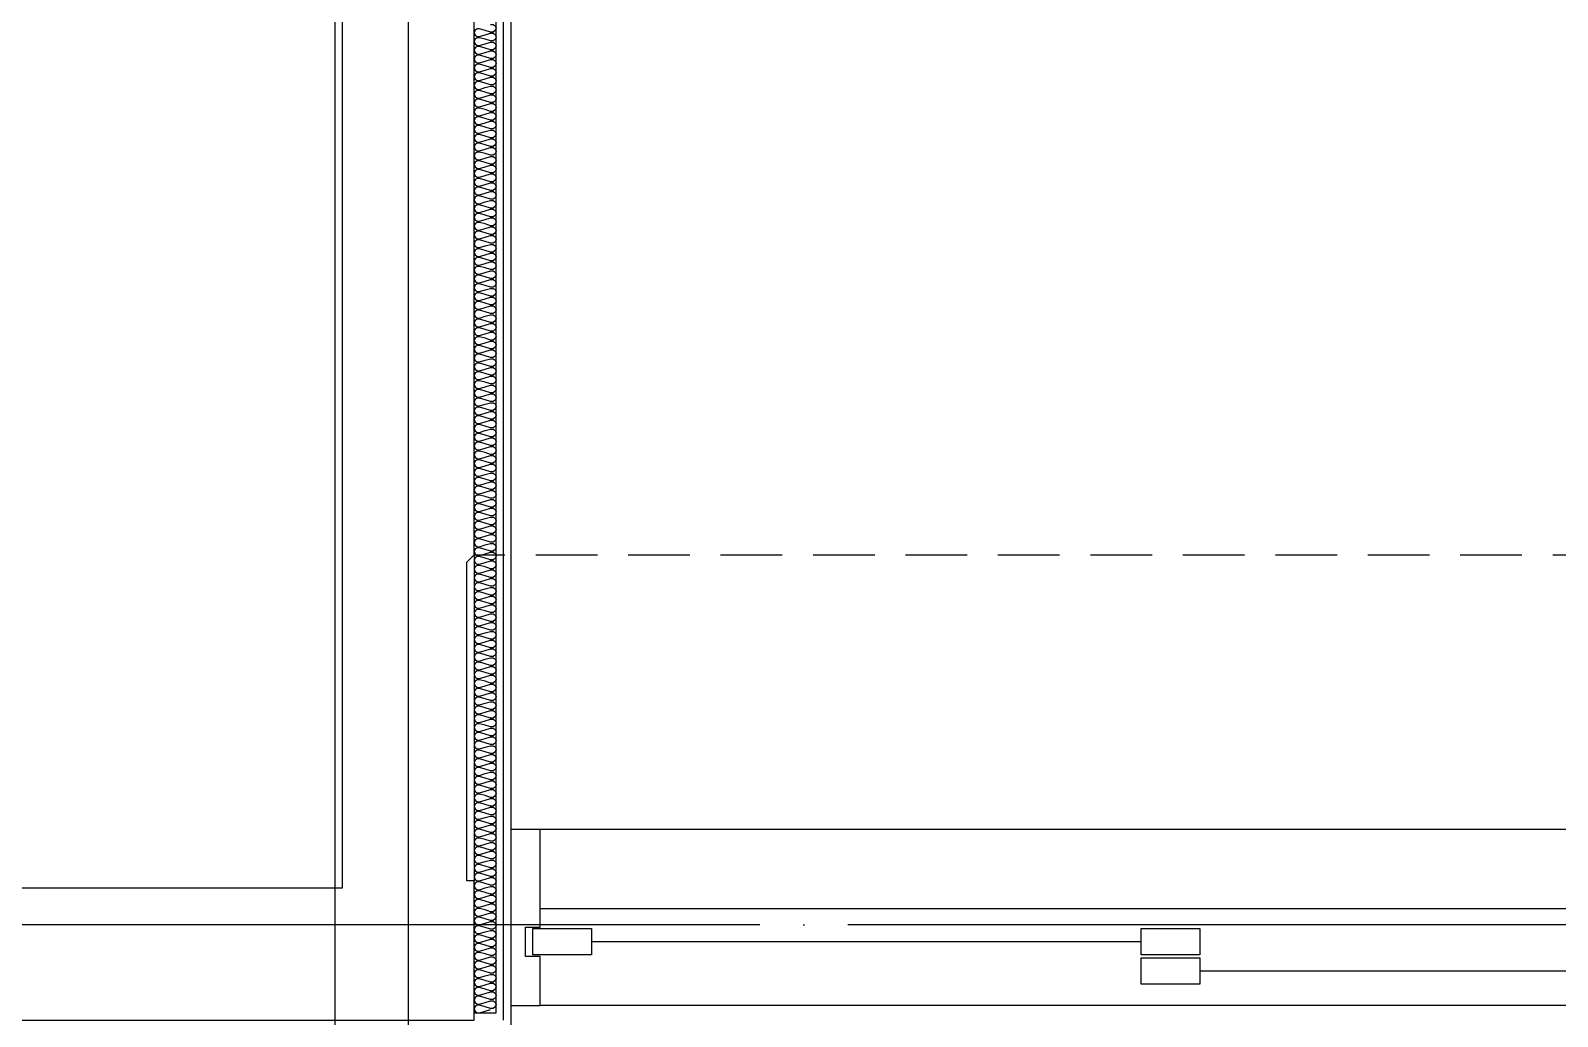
# Model space of a CAD drawing. Extents: x 0 to 40850, y 0 to 28500.
# Drawn here: x 12353 to 14436, y 9772 to 11117 of the extents above; entities that cross this region are included whole.
import ezdxf

# ---------------------------------------------------------------- set-up
doc = ezdxf.new("R2010")
doc.units = 0
doc.header["$LTSCALE"] = 60
doc.header["$MEASUREMENT"] = 0
doc.linetypes.add('CEN', pattern=[62, 60, -1, 0, -1])
doc.linetypes.add('HIDDEN', pattern=[2.1, 0.7, -0.7, 0.7])
for name, color, linetype in [('2', 2, 'CONTINUOUS'), ('4', 4, 'CONTINUOUS'), ('7', 7, 'CONTINUOUS'), ('8', 8, 'CONTINUOUS'), ('9', 9, 'CONTINUOUS'), ('CEN', 1, 'CEN'), ('INSUL', 9, 'CONTINUOUS'), ('WINDOW', 4, 'CONTINUOUS')]:
    doc.layers.add(name, color=color, linetype=linetype)

msp = doc.modelspace()

# ---------------------------------------------------------------- linework, layer by layer
at = {"layer": '2'}
for p, q in [((12988.3, 9777), (12988.3, 13547)), ((12998.3, 9767), (12998.3, 13547)), ((12958.3, 10402), (12958.3, 9957)), ((12958.3, 9777), (12988.3, 9777))]:
    msp.add_line(p, q, dxfattribs=at)
at = {"layer": '4', "color": 4, "linetype": 'CONTINUOUS'}
for points in [[(13048.3, 10027), (13008.3, 10027), (13008.3, 9787), (13048.3, 9787), (13048.3, 9854), (13028.3, 9854), (13028.3, 9894), (13048.3, 9894)], [(13118.3, 9892), (13118.3, 9856), (13038.3, 9856), (13038.3, 9892)], [(13948.3, 9892), (13948.3, 9856), (13868.3, 9856), (13868.3, 9892)], [(13948.3, 9852), (13948.3, 9816), (13868.3, 9816), (13868.3, 9852)]]:
    msp.add_lwpolyline(points, close=True, dxfattribs=at)
at = {"layer": '7'}
msp.add_lwpolyline([(12018.3, 12687), (12018.3, 12507), (12778.3, 12507), (12778.3, 9947), (10158.3, 9947), (10158.3, 12507), (10918.3, 12507), (10918.3, 12687), (10158.3, 12687), (10158.3, 13587), (9978.3, 13587), (9978.3, 10402), (9988.3, 10392), (9988.3, 9957), (9978.3, 9957), (9978.3, 9767), (12958.3, 9767), (12958.3, 9957), (12948.3, 9957), (12948.3, 10392), (12958.3, 10402), (12958.3, 13587), (12778.3, 13587), (12778.3, 12687)], close=True, dxfattribs=at)
at = {"layer": '8'}
for p, q in [((12768.3, 22332), (12768.3, 6042)), ((13008.3, 22332), (13008.3, 6042))]:
    msp.add_line(p, q, dxfattribs=at)
at = {"layer": '9', "linetype": 'HIDDEN'}
msp.add_line((12958.3, 10402), (16618.3, 10402), dxfattribs=at)
at = {"layer": '9', "color": 9, "linetype": 'CONTINUOUS'}
for p, q in [((16568.3, 10027), (13048.3, 10027)), ((16568.3, 9919), (13048.3, 9919)), ((16568.3, 9787), (13048.3, 9787))]:
    msp.add_line(p, q, dxfattribs=at)
at = {"layer": 'CEN'}
for p, q in [((12868.3, 22332), (12868.3, 6042)), ((24508.3, 9897), (8868.3, 9897))]:
    msp.add_line(p, q, dxfattribs=at)
at = {"layer": 'INSUL'}
for points in [[(12980.8, 11125.5), (12984.1, 11125.5), (12987.1, 11123.7), (12988.3, 11120.4), (12987.1, 11117.1), (12984.1, 11115), (12980.8, 11115), (12973.3, 11117.3), (12965.8, 11119.5), (12962.5, 11119.5), (12959.5, 11117.7), (12958.3, 11114.4), (12959.5, 11111.1), (12962.5, 11109), (12965.8, 11109), (12973.3, 11111.3), (12980.8, 11113.5)], [(12980.8, 11113.5), (12984.1, 11113.5), (12987.1, 11111.7), (12988.3, 11108.4), (12987.1, 11105.1), (12984.1, 11103), (12980.8, 11103), (12973.3, 11105.3), (12965.8, 11107.5), (12962.5, 11107.5), (12959.5, 11105.7), (12958.3, 11102.4), (12959.5, 11099.1), (12962.5, 11097), (12965.8, 11097), (12973.3, 11099.3), (12980.8, 11101.5)], [(12980.8, 11101.5), (12984.1, 11101.5), (12987.1, 11099.7), (12988.3, 11096.4), (12987.1, 11093.1), (12984.1, 11091), (12980.8, 11091), (12973.3, 11093.3), (12965.8, 11095.5), (12962.5, 11095.5), (12959.5, 11093.7), (12958.3, 11090.4), (12959.5, 11087.1), (12962.5, 11085), (12965.8, 11085), (12973.3, 11087.3), (12980.8, 11089.5)], [(12980.8, 11089.5), (12984.1, 11089.5), (12987.1, 11087.7), (12988.3, 11084.4), (12987.1, 11081.1), (12984.1, 11079), (12980.8, 11079), (12973.3, 11081.3), (12965.8, 11083.5), (12962.5, 11083.5), (12959.5, 11081.7), (12958.3, 11078.4), (12959.5, 11075.1), (12962.5, 11073), (12965.8, 11073), (12973.3, 11075.3), (12980.8, 11077.5)], [(12980.8, 11077.5), (12984.1, 11077.5), (12987.1, 11075.7), (12988.3, 11072.4), (12987.1, 11069.1), (12984.1, 11067), (12980.8, 11067), (12973.3, 11069.3), (12965.8, 11071.5), (12962.5, 11071.5), (12959.5, 11069.7), (12958.3, 11066.4), (12959.5, 11063.1), (12962.5, 11061), (12965.8, 11061), (12973.3, 11063.3), (12980.8, 11065.5)], [(12980.8, 11065.5), (12984.1, 11065.5), (12987.1, 11063.7), (12988.3, 11060.4), (12987.1, 11057.1), (12984.1, 11055), (12980.8, 11055), (12973.3, 11057.3), (12965.8, 11059.5), (12962.5, 11059.5), (12959.5, 11057.7), (12958.3, 11054.4), (12959.5, 11051.1), (12962.5, 11049), (12965.8, 11049), (12973.3, 11051.3), (12980.8, 11053.5)], [(12980.8, 11053.5), (12984.1, 11053.5), (12987.1, 11051.7), (12988.3, 11048.4), (12987.1, 11045.1), (12984.1, 11043), (12980.8, 11043), (12973.3, 11045.3), (12965.8, 11047.5), (12962.5, 11047.5), (12959.5, 11045.7), (12958.3, 11042.4), (12959.5, 11039.1), (12962.5, 11037), (12965.8, 11037), (12973.3, 11039.3), (12980.8, 11041.5)], [(12980.8, 11041.5), (12984.1, 11041.5), (12987.1, 11039.7), (12988.3, 11036.4), (12987.1, 11033.1), (12984.1, 11031), (12980.8, 11031), (12973.3, 11033.3), (12965.8, 11035.5), (12962.5, 11035.5), (12959.5, 11033.7), (12958.3, 11030.4), (12959.5, 11027.1), (12962.5, 11025), (12965.8, 11025), (12973.3, 11027.3), (12980.8, 11029.5)], [(12980.8, 11029.5), (12984.1, 11029.5), (12987.1, 11027.7), (12988.3, 11024.4), (12987.1, 11021.1), (12984.1, 11019), (12980.8, 11019), (12973.3, 11021.3), (12965.8, 11023.5), (12962.5, 11023.5), (12959.5, 11021.7), (12958.3, 11018.4), (12959.5, 11015.1), (12962.5, 11013), (12965.8, 11013), (12973.3, 11015.3), (12980.8, 11017.5)], [(12980.8, 11017.5), (12984.1, 11017.5), (12987.1, 11015.7), (12988.3, 11012.4), (12987.1, 11009.1), (12984.1, 11007), (12980.8, 11007), (12973.3, 11009.3), (12965.8, 11011.5), (12962.5, 11011.5), (12959.5, 11009.7), (12958.3, 11006.4), (12959.5, 11003.1), (12962.5, 11001), (12965.8, 11001), (12973.3, 11003.3), (12980.8, 11005.5)], [(12980.8, 11005.5), (12984.1, 11005.5), (12987.1, 11003.7), (12988.3, 11000.4), (12987.1, 10997.1), (12984.1, 10995), (12980.8, 10995), (12973.3, 10997.3), (12965.8, 10999.5), (12962.5, 10999.5), (12959.5, 10997.7), (12958.3, 10994.4), (12959.5, 10991.1), (12962.5, 10989), (12965.8, 10989), (12973.3, 10991.3), (12980.8, 10993.5)], [(12980.8, 10993.5), (12984.1, 10993.5), (12987.1, 10991.7), (12988.3, 10988.4), (12987.1, 10985.1), (12984.1, 10983), (12980.8, 10983), (12973.3, 10985.3), (12965.8, 10987.5), (12962.5, 10987.5), (12959.5, 10985.7), (12958.3, 10982.4), (12959.5, 10979.1), (12962.5, 10977), (12965.8, 10977), (12973.3, 10979.3), (12980.8, 10981.5)], [(12980.8, 10981.5), (12984.1, 10981.5), (12987.1, 10979.7), (12988.3, 10976.4), (12987.1, 10973.1), (12984.1, 10971), (12980.8, 10971), (12973.3, 10973.3), (12965.8, 10975.5), (12962.5, 10975.5), (12959.5, 10973.7), (12958.3, 10970.4), (12959.5, 10967.1), (12962.5, 10965), (12965.8, 10965), (12973.3, 10967.3), (12980.8, 10969.5)], [(12980.8, 10969.5), (12984.1, 10969.5), (12987.1, 10967.7), (12988.3, 10964.4), (12987.1, 10961.1), (12984.1, 10959), (12980.8, 10959), (12973.3, 10961.3), (12965.8, 10963.5), (12962.5, 10963.5), (12959.5, 10961.7), (12958.3, 10958.4), (12959.5, 10955.1), (12962.5, 10953), (12965.8, 10953), (12973.3, 10955.3), (12980.8, 10957.5)], [(12980.8, 10957.5), (12984.1, 10957.5), (12987.1, 10955.7), (12988.3, 10952.4), (12987.1, 10949.1), (12984.1, 10947), (12980.8, 10947), (12973.3, 10949.3), (12965.8, 10951.5), (12962.5, 10951.5), (12959.5, 10949.7), (12958.3, 10946.4), (12959.5, 10943.1), (12962.5, 10941), (12965.8, 10941), (12973.3, 10943.3), (12980.8, 10945.5)], [(12980.8, 10945.5), (12984.1, 10945.5), (12987.1, 10943.7), (12988.3, 10940.4), (12987.1, 10937.1), (12984.1, 10935), (12980.8, 10935), (12973.3, 10937.3), (12965.8, 10939.5), (12962.5, 10939.5), (12959.5, 10937.7), (12958.3, 10934.4), (12959.5, 10931.1), (12962.5, 10929), (12965.8, 10929), (12973.3, 10931.3), (12980.8, 10933.5)], [(12980.8, 10933.5), (12984.1, 10933.5), (12987.1, 10931.7), (12988.3, 10928.4), (12987.1, 10925.1), (12984.1, 10923), (12980.8, 10923), (12973.3, 10925.3), (12965.8, 10927.5), (12962.5, 10927.5), (12959.5, 10925.7), (12958.3, 10922.4), (12959.5, 10919.1), (12962.5, 10917), (12965.8, 10917), (12973.3, 10919.3), (12980.8, 10921.5)], [(12980.8, 10921.5), (12984.1, 10921.5), (12987.1, 10919.7), (12988.3, 10916.4), (12987.1, 10913.1), (12984.1, 10911), (12980.8, 10911), (12973.3, 10913.3), (12965.8, 10915.5), (12962.5, 10915.5), (12959.5, 10913.7), (12958.3, 10910.4), (12959.5, 10907.1), (12962.5, 10905), (12965.8, 10905), (12973.3, 10907.3), (12980.8, 10909.5)], [(12980.8, 10909.5), (12984.1, 10909.5), (12987.1, 10907.7), (12988.3, 10904.4), (12987.1, 10901.1), (12984.1, 10899), (12980.8, 10899), (12973.3, 10901.3), (12965.8, 10903.5), (12962.5, 10903.5), (12959.5, 10901.7), (12958.3, 10898.4), (12959.5, 10895.1), (12962.5, 10893), (12965.8, 10893), (12973.3, 10895.3), (12980.8, 10897.5)], [(12980.8, 10897.5), (12984.1, 10897.5), (12987.1, 10895.7), (12988.3, 10892.4), (12987.1, 10889.1), (12984.1, 10887), (12980.8, 10887), (12973.3, 10889.3), (12965.8, 10891.5), (12962.5, 10891.5), (12959.5, 10889.7), (12958.3, 10886.4), (12959.5, 10883.1), (12962.5, 10881), (12965.8, 10881), (12973.3, 10883.3), (12980.8, 10885.5)], [(12980.8, 10885.5), (12984.1, 10885.5), (12987.1, 10883.7), (12988.3, 10880.4), (12987.1, 10877.1), (12984.1, 10875), (12980.8, 10875), (12973.3, 10877.3), (12965.8, 10879.5), (12962.5, 10879.5), (12959.5, 10877.7), (12958.3, 10874.4), (12959.5, 10871.1), (12962.5, 10869), (12965.8, 10869), (12973.3, 10871.3), (12980.8, 10873.5)], [(12980.8, 10873.5), (12984.1, 10873.5), (12987.1, 10871.7), (12988.3, 10868.4), (12987.1, 10865.1), (12984.1, 10863), (12980.8, 10863), (12973.3, 10865.3), (12965.8, 10867.5), (12962.5, 10867.5), (12959.5, 10865.7), (12958.3, 10862.4), (12959.5, 10859.1), (12962.5, 10857), (12965.8, 10857), (12973.3, 10859.3), (12980.8, 10861.5)], [(12980.8, 10861.5), (12984.1, 10861.5), (12987.1, 10859.7), (12988.3, 10856.4), (12987.1, 10853.1), (12984.1, 10851), (12980.8, 10851), (12973.3, 10853.3), (12965.8, 10855.5), (12962.5, 10855.5), (12959.5, 10853.7), (12958.3, 10850.4), (12959.5, 10847.1), (12962.5, 10845), (12965.8, 10845), (12973.3, 10847.3), (12980.8, 10849.5)], [(12980.8, 10849.5), (12984.1, 10849.5), (12987.1, 10847.7), (12988.3, 10844.4), (12987.1, 10841.1), (12984.1, 10839), (12980.8, 10839), (12973.3, 10841.3), (12965.8, 10843.5), (12962.5, 10843.5), (12959.5, 10841.7), (12958.3, 10838.4), (12959.5, 10835.1), (12962.5, 10833), (12965.8, 10833), (12973.3, 10835.3), (12980.8, 10837.5)], [(12980.8, 10837.5), (12984.1, 10837.5), (12987.1, 10835.7), (12988.3, 10832.4), (12987.1, 10829.1), (12984.1, 10827), (12980.8, 10827), (12973.3, 10829.3), (12965.8, 10831.5), (12962.5, 10831.5), (12959.5, 10829.7), (12958.3, 10826.4), (12959.5, 10823.1), (12962.5, 10821), (12965.8, 10821), (12973.3, 10823.3), (12980.8, 10825.5)], [(12980.8, 10825.5), (12984.1, 10825.5), (12987.1, 10823.7), (12988.3, 10820.4), (12987.1, 10817.1), (12984.1, 10815), (12980.8, 10815), (12973.3, 10817.3), (12965.8, 10819.5), (12962.5, 10819.5), (12959.5, 10817.7), (12958.3, 10814.4), (12959.5, 10811.1), (12962.5, 10809), (12965.8, 10809), (12973.3, 10811.3), (12980.8, 10813.5)], [(12980.8, 10813.5), (12984.1, 10813.5), (12987.1, 10811.7), (12988.3, 10808.4), (12987.1, 10805.1), (12984.1, 10803), (12980.8, 10803), (12973.3, 10805.3), (12965.8, 10807.5), (12962.5, 10807.5), (12959.5, 10805.7), (12958.3, 10802.4), (12959.5, 10799.1), (12962.5, 10797), (12965.8, 10797), (12973.3, 10799.3), (12980.8, 10801.5)], [(12980.8, 10801.5), (12984.1, 10801.5), (12987.1, 10799.7), (12988.3, 10796.4), (12987.1, 10793.1), (12984.1, 10791), (12980.8, 10791), (12973.3, 10793.3), (12965.8, 10795.5), (12962.5, 10795.5), (12959.5, 10793.7), (12958.3, 10790.4), (12959.5, 10787.1), (12962.5, 10785), (12965.8, 10785), (12973.3, 10787.3), (12980.8, 10789.5)], [(12980.8, 10789.5), (12984.1, 10789.5), (12987.1, 10787.7), (12988.3, 10784.4), (12987.1, 10781.1), (12984.1, 10779), (12980.8, 10779), (12973.3, 10781.3), (12965.8, 10783.5), (12962.5, 10783.5), (12959.5, 10781.7), (12958.3, 10778.4), (12959.5, 10775.1), (12962.5, 10773), (12965.8, 10773), (12973.3, 10775.3), (12980.8, 10777.5)], [(12980.8, 10777.5), (12984.1, 10777.5), (12987.1, 10775.7), (12988.3, 10772.4), (12987.1, 10769.1), (12984.1, 10767), (12980.8, 10767), (12973.3, 10769.3), (12965.8, 10771.5), (12962.5, 10771.5), (12959.5, 10769.7), (12958.3, 10766.4), (12959.5, 10763.1), (12962.5, 10761), (12965.8, 10761), (12973.3, 10763.3), (12980.8, 10765.5)], [(12980.8, 10765.5), (12984.1, 10765.5), (12987.1, 10763.7), (12988.3, 10760.4), (12987.1, 10757.1), (12984.1, 10755), (12980.8, 10755), (12973.3, 10757.3), (12965.8, 10759.5), (12962.5, 10759.5), (12959.5, 10757.7), (12958.3, 10754.4), (12959.5, 10751.1), (12962.5, 10749), (12965.8, 10749), (12973.3, 10751.3), (12980.8, 10753.5)], [(12980.8, 10753.5), (12984.1, 10753.5), (12987.1, 10751.7), (12988.3, 10748.4), (12987.1, 10745.1), (12984.1, 10743), (12980.8, 10743), (12973.3, 10745.3), (12965.8, 10747.5), (12962.5, 10747.5), (12959.5, 10745.7), (12958.3, 10742.4), (12959.5, 10739.1), (12962.5, 10737), (12965.8, 10737), (12973.3, 10739.3), (12980.8, 10741.5)], [(12980.8, 10741.5), (12984.1, 10741.5), (12987.1, 10739.7), (12988.3, 10736.4), (12987.1, 10733.1), (12984.1, 10731), (12980.8, 10731), (12973.3, 10733.3), (12965.8, 10735.5), (12962.5, 10735.5), (12959.5, 10733.7), (12958.3, 10730.4), (12959.5, 10727.1), (12962.5, 10725), (12965.8, 10725), (12973.3, 10727.3), (12980.8, 10729.5)], [(12980.8, 10729.5), (12984.1, 10729.5), (12987.1, 10727.7), (12988.3, 10724.4), (12987.1, 10721.1), (12984.1, 10719), (12980.8, 10719), (12973.3, 10721.3), (12965.8, 10723.5), (12962.5, 10723.5), (12959.5, 10721.7), (12958.3, 10718.4), (12959.5, 10715.1), (12962.5, 10713), (12965.8, 10713), (12973.3, 10715.3), (12980.8, 10717.5)], [(12980.8, 10717.5), (12984.1, 10717.5), (12987.1, 10715.7), (12988.3, 10712.4), (12987.1, 10709.1), (12984.1, 10707), (12980.8, 10707), (12973.3, 10709.3), (12965.8, 10711.5), (12962.5, 10711.5), (12959.5, 10709.7), (12958.3, 10706.4), (12959.5, 10703.1), (12962.5, 10701), (12965.8, 10701), (12973.3, 10703.3), (12980.8, 10705.5)], [(12980.8, 10705.5), (12984.1, 10705.5), (12987.1, 10703.7), (12988.3, 10700.4), (12987.1, 10697.1), (12984.1, 10695), (12980.8, 10695), (12973.3, 10697.3), (12965.8, 10699.5), (12962.5, 10699.5), (12959.5, 10697.7), (12958.3, 10694.4), (12959.5, 10691.1), (12962.5, 10689), (12965.8, 10689), (12973.3, 10691.3), (12980.8, 10693.5)], [(12980.8, 10693.5), (12984.1, 10693.5), (12987.1, 10691.7), (12988.3, 10688.4), (12987.1, 10685.1), (12984.1, 10683), (12980.8, 10683), (12973.3, 10685.3), (12965.8, 10687.5), (12962.5, 10687.5), (12959.5, 10685.7), (12958.3, 10682.4), (12959.5, 10679.1), (12962.5, 10677), (12965.8, 10677), (12973.3, 10679.3), (12980.8, 10681.5)], [(12980.8, 10681.5), (12984.1, 10681.5), (12987.1, 10679.7), (12988.3, 10676.4), (12987.1, 10673.1), (12984.1, 10671), (12980.8, 10671), (12973.3, 10673.3), (12965.8, 10675.5), (12962.5, 10675.5), (12959.5, 10673.7), (12958.3, 10670.4), (12959.5, 10667.1), (12962.5, 10665), (12965.8, 10665), (12973.3, 10667.3), (12980.8, 10669.5)], [(12980.8, 10669.5), (12984.1, 10669.5), (12987.1, 10667.7), (12988.3, 10664.4), (12987.1, 10661.1), (12984.1, 10659), (12980.8, 10659), (12973.3, 10661.3), (12965.8, 10663.5), (12962.5, 10663.5), (12959.5, 10661.7), (12958.3, 10658.4), (12959.5, 10655.1), (12962.5, 10653), (12965.8, 10653), (12973.3, 10655.3), (12980.8, 10657.5)], [(12980.8, 10657.5), (12984.1, 10657.5), (12987.1, 10655.7), (12988.3, 10652.4), (12987.1, 10649.1), (12984.1, 10647), (12980.8, 10647), (12973.3, 10649.3), (12965.8, 10651.5), (12962.5, 10651.5), (12959.5, 10649.7), (12958.3, 10646.4), (12959.5, 10643.1), (12962.5, 10641), (12965.8, 10641), (12973.3, 10643.3), (12980.8, 10645.5)], [(12980.8, 10645.5), (12984.1, 10645.5), (12987.1, 10643.7), (12988.3, 10640.4), (12987.1, 10637.1), (12984.1, 10635), (12980.8, 10635), (12973.3, 10637.3), (12965.8, 10639.5), (12962.5, 10639.5), (12959.5, 10637.7), (12958.3, 10634.4), (12959.5, 10631.1), (12962.5, 10629), (12965.8, 10629), (12973.3, 10631.3), (12980.8, 10633.5)], [(12980.8, 10633.5), (12984.1, 10633.5), (12987.1, 10631.7), (12988.3, 10628.4), (12987.1, 10625.1), (12984.1, 10623), (12980.8, 10623), (12973.3, 10625.3), (12965.8, 10627.5), (12962.5, 10627.5), (12959.5, 10625.7), (12958.3, 10622.4), (12959.5, 10619.1), (12962.5, 10617), (12965.8, 10617), (12973.3, 10619.3), (12980.8, 10621.5)], [(12980.8, 10621.5), (12984.1, 10621.5), (12987.1, 10619.7), (12988.3, 10616.4), (12987.1, 10613.1), (12984.1, 10611), (12980.8, 10611), (12973.3, 10613.3), (12965.8, 10615.5), (12962.5, 10615.5), (12959.5, 10613.7), (12958.3, 10610.4), (12959.5, 10607.1), (12962.5, 10605), (12965.8, 10605), (12973.3, 10607.3), (12980.8, 10609.5)], [(12980.8, 10609.5), (12984.1, 10609.5), (12987.1, 10607.7), (12988.3, 10604.4), (12987.1, 10601.1), (12984.1, 10599), (12980.8, 10599), (12973.3, 10601.3), (12965.8, 10603.5), (12962.5, 10603.5), (12959.5, 10601.7), (12958.3, 10598.4), (12959.5, 10595.1), (12962.5, 10593), (12965.8, 10593), (12973.3, 10595.3), (12980.8, 10597.5)], [(12980.8, 10597.5), (12984.1, 10597.5), (12987.1, 10595.7), (12988.3, 10592.4), (12987.1, 10589.1), (12984.1, 10587), (12980.8, 10587), (12973.3, 10589.3), (12965.8, 10591.5), (12962.5, 10591.5), (12959.5, 10589.7), (12958.3, 10586.4), (12959.5, 10583.1), (12962.5, 10581), (12965.8, 10581), (12973.3, 10583.3), (12980.8, 10585.5)], [(12980.8, 10585.5), (12984.1, 10585.5), (12987.1, 10583.7), (12988.3, 10580.4), (12987.1, 10577.1), (12984.1, 10575), (12980.8, 10575), (12973.3, 10577.3), (12965.8, 10579.5), (12962.5, 10579.5), (12959.5, 10577.7), (12958.3, 10574.4), (12959.5, 10571.1), (12962.5, 10569), (12965.8, 10569), (12973.3, 10571.3), (12980.8, 10573.5)], [(12980.8, 10573.5), (12984.1, 10573.5), (12987.1, 10571.7), (12988.3, 10568.4), (12987.1, 10565.1), (12984.1, 10563), (12980.8, 10563), (12973.3, 10565.3), (12965.8, 10567.5), (12962.5, 10567.5), (12959.5, 10565.7), (12958.3, 10562.4), (12959.5, 10559.1), (12962.5, 10557), (12965.8, 10557), (12973.3, 10559.3), (12980.8, 10561.5)], [(12980.8, 10561.5), (12984.1, 10561.5), (12987.1, 10559.7), (12988.3, 10556.4), (12987.1, 10553.1), (12984.1, 10551), (12980.8, 10551), (12973.3, 10553.3), (12965.8, 10555.5), (12962.5, 10555.5), (12959.5, 10553.7), (12958.3, 10550.4), (12959.5, 10547.1), (12962.5, 10545), (12965.8, 10545), (12973.3, 10547.3), (12980.8, 10549.5)], [(12980.8, 10549.5), (12984.1, 10549.5), (12987.1, 10547.7), (12988.3, 10544.4), (12987.1, 10541.1), (12984.1, 10539), (12980.8, 10539), (12973.3, 10541.3), (12965.8, 10543.5), (12962.5, 10543.5), (12959.5, 10541.7), (12958.3, 10538.4), (12959.5, 10535.1), (12962.5, 10533), (12965.8, 10533), (12973.3, 10535.3), (12980.8, 10537.5)], [(12980.8, 10537.5), (12984.1, 10537.5), (12987.1, 10535.7), (12988.3, 10532.4), (12987.1, 10529.1), (12984.1, 10527), (12980.8, 10527), (12973.3, 10529.3), (12965.8, 10531.5), (12962.5, 10531.5), (12959.5, 10529.7), (12958.3, 10526.4), (12959.5, 10523.1), (12962.5, 10521), (12965.8, 10521), (12973.3, 10523.3), (12980.8, 10525.5)], [(12980.8, 10525.5), (12984.1, 10525.5), (12987.1, 10523.7), (12988.3, 10520.4), (12987.1, 10517.1), (12984.1, 10515), (12980.8, 10515), (12973.3, 10517.3), (12965.8, 10519.5), (12962.5, 10519.5), (12959.5, 10517.7), (12958.3, 10514.4), (12959.5, 10511.1), (12962.5, 10509), (12965.8, 10509), (12973.3, 10511.3), (12980.8, 10513.5)], [(12980.8, 10513.5), (12984.1, 10513.5), (12987.1, 10511.7), (12988.3, 10508.4), (12987.1, 10505.1), (12984.1, 10503), (12980.8, 10503), (12973.3, 10505.3), (12965.8, 10507.5), (12962.5, 10507.5), (12959.5, 10505.7), (12958.3, 10502.4), (12959.5, 10499.1), (12962.5, 10497), (12965.8, 10497), (12973.3, 10499.3), (12980.8, 10501.5)], [(12980.8, 10501.5), (12984.1, 10501.5), (12987.1, 10499.7), (12988.3, 10496.4), (12987.1, 10493.1), (12984.1, 10491), (12980.8, 10491), (12973.3, 10493.3), (12965.8, 10495.5), (12962.5, 10495.5), (12959.5, 10493.7), (12958.3, 10490.4), (12959.5, 10487.1), (12962.5, 10485), (12965.8, 10485), (12973.3, 10487.3), (12980.8, 10489.5)], [(12980.8, 10489.5), (12984.1, 10489.5), (12987.1, 10487.7), (12988.3, 10484.4), (12987.1, 10481.1), (12984.1, 10479), (12980.8, 10479), (12973.3, 10481.3), (12965.8, 10483.5), (12962.5, 10483.5), (12959.5, 10481.7), (12958.3, 10478.4), (12959.5, 10475.1), (12962.5, 10473), (12965.8, 10473), (12973.3, 10475.3), (12980.8, 10477.5)], [(12980.8, 10477.5), (12984.1, 10477.5), (12987.1, 10475.7), (12988.3, 10472.4), (12987.1, 10469.1), (12984.1, 10467), (12980.8, 10467), (12973.3, 10469.3), (12965.8, 10471.5), (12962.5, 10471.5), (12959.5, 10469.7), (12958.3, 10466.4), (12959.5, 10463.1), (12962.5, 10461), (12965.8, 10461), (12973.3, 10463.3), (12980.8, 10465.5)], [(12980.8, 10465.5), (12984.1, 10465.5), (12987.1, 10463.7), (12988.3, 10460.4), (12987.1, 10457.1), (12984.1, 10455), (12980.8, 10455), (12973.3, 10457.3), (12965.8, 10459.5), (12962.5, 10459.5), (12959.5, 10457.7), (12958.3, 10454.4), (12959.5, 10451.1), (12962.5, 10449), (12965.8, 10449), (12973.3, 10451.3), (12980.8, 10453.5)], [(12980.8, 10453.5), (12984.1, 10453.5), (12987.1, 10451.7), (12988.3, 10448.4), (12987.1, 10445.1), (12984.1, 10443), (12980.8, 10443), (12973.3, 10445.3), (12965.8, 10447.5), (12962.5, 10447.5), (12959.5, 10445.7), (12958.3, 10442.4), (12959.5, 10439.1), (12962.5, 10437), (12965.8, 10437), (12973.3, 10439.3), (12980.8, 10441.5)], [(12980.8, 10441.5), (12984.1, 10441.5), (12987.1, 10439.7), (12988.3, 10436.4), (12987.1, 10433.1), (12984.1, 10431), (12980.8, 10431), (12973.3, 10433.3), (12965.8, 10435.5), (12962.5, 10435.5), (12959.5, 10433.7), (12958.3, 10430.4), (12959.5, 10427.1), (12962.5, 10425), (12965.8, 10425), (12973.3, 10427.3), (12980.8, 10429.5)], [(12980.8, 10429.5), (12984.1, 10429.5), (12987.1, 10427.7), (12988.3, 10424.4), (12987.1, 10421.1), (12984.1, 10419), (12980.8, 10419), (12973.3, 10421.3), (12965.8, 10423.5), (12962.5, 10423.5), (12959.5, 10421.7), (12958.3, 10418.4), (12959.5, 10415.1), (12962.5, 10413), (12965.8, 10413), (12973.3, 10415.3), (12980.8, 10417.5)], [(12980.8, 10417.5), (12984.1, 10417.5), (12987.1, 10415.7), (12988.3, 10412.4), (12987.1, 10409.1), (12984.1, 10407), (12980.8, 10407), (12973.3, 10409.3), (12965.8, 10411.5), (12962.5, 10411.5), (12959.5, 10409.7), (12958.3, 10406.4), (12959.5, 10403.1), (12962.5, 10401), (12965.8, 10401), (12973.3, 10403.3), (12980.8, 10405.5)], [(12980.8, 10405.5), (12984.1, 10405.5), (12987.1, 10403.7), (12988.3, 10400.4), (12987.1, 10397.1), (12984.1, 10395), (12980.8, 10395), (12973.3, 10397.3), (12965.8, 10399.5), (12962.5, 10399.5), (12959.5, 10397.7), (12958.3, 10394.4), (12959.5, 10391.1), (12962.5, 10389), (12965.8, 10389), (12973.3, 10391.3), (12980.8, 10393.5)], [(12980.8, 10393.5), (12984.1, 10393.5), (12987.1, 10391.7), (12988.3, 10388.4), (12987.1, 10385.1), (12984.1, 10383), (12980.8, 10383), (12973.3, 10385.3), (12965.8, 10387.5), (12962.5, 10387.5), (12959.5, 10385.7), (12958.3, 10382.4), (12959.5, 10379.1), (12962.5, 10377), (12965.8, 10377), (12973.3, 10379.3), (12980.8, 10381.5)], [(12980.8, 10381.5), (12984.1, 10381.5), (12987.1, 10379.7), (12988.3, 10376.4), (12987.1, 10373.1), (12984.1, 10371), (12980.8, 10371), (12973.3, 10373.3), (12965.8, 10375.5), (12962.5, 10375.5), (12959.5, 10373.7), (12958.3, 10370.4), (12959.5, 10367.1), (12962.5, 10365), (12965.8, 10365), (12973.3, 10367.3), (12980.8, 10369.5)], [(12980.8, 10369.5), (12984.1, 10369.5), (12987.1, 10367.7), (12988.3, 10364.4), (12987.1, 10361.1), (12984.1, 10359), (12980.8, 10359), (12973.3, 10361.3), (12965.8, 10363.5), (12962.5, 10363.5), (12959.5, 10361.7), (12958.3, 10358.4), (12959.5, 10355.1), (12962.5, 10353), (12965.8, 10353), (12973.3, 10355.3), (12980.8, 10357.5)], [(12980.8, 10357.5), (12984.1, 10357.5), (12987.1, 10355.7), (12988.3, 10352.4), (12987.1, 10349.1), (12984.1, 10347), (12980.8, 10347), (12973.3, 10349.3), (12965.8, 10351.5), (12962.5, 10351.5), (12959.5, 10349.7), (12958.3, 10346.4), (12959.5, 10343.1), (12962.5, 10341), (12965.8, 10341), (12973.3, 10343.3), (12980.8, 10345.5)], [(12980.8, 10345.5), (12984.1, 10345.5), (12987.1, 10343.7), (12988.3, 10340.4), (12987.1, 10337.1), (12984.1, 10335), (12980.8, 10335), (12973.3, 10337.3), (12965.8, 10339.5), (12962.5, 10339.5), (12959.5, 10337.7), (12958.3, 10334.4), (12959.5, 10331.1), (12962.5, 10329), (12965.8, 10329), (12973.3, 10331.3), (12980.8, 10333.5)], [(12980.8, 10333.5), (12984.1, 10333.5), (12987.1, 10331.7), (12988.3, 10328.4), (12987.1, 10325.1), (12984.1, 10323), (12980.8, 10323), (12973.3, 10325.3), (12965.8, 10327.5), (12962.5, 10327.5), (12959.5, 10325.7), (12958.3, 10322.4), (12959.5, 10319.1), (12962.5, 10317), (12965.8, 10317), (12973.3, 10319.3), (12980.8, 10321.5)], [(12980.8, 10321.5), (12984.1, 10321.5), (12987.1, 10319.7), (12988.3, 10316.4), (12987.1, 10313.1), (12984.1, 10311), (12980.8, 10311), (12973.3, 10313.3), (12965.8, 10315.5), (12962.5, 10315.5), (12959.5, 10313.7), (12958.3, 10310.4), (12959.5, 10307.1), (12962.5, 10305), (12965.8, 10305), (12973.3, 10307.3), (12980.8, 10309.5)], [(12980.8, 10309.5), (12984.1, 10309.5), (12987.1, 10307.7), (12988.3, 10304.4), (12987.1, 10301.1), (12984.1, 10299), (12980.8, 10299), (12973.3, 10301.3), (12965.8, 10303.5), (12962.5, 10303.5), (12959.5, 10301.7), (12958.3, 10298.4), (12959.5, 10295.1), (12962.5, 10293), (12965.8, 10293), (12973.3, 10295.3), (12980.8, 10297.5)], [(12980.8, 10297.5), (12984.1, 10297.5), (12987.1, 10295.7), (12988.3, 10292.4), (12987.1, 10289.1), (12984.1, 10287), (12980.8, 10287), (12973.3, 10289.3), (12965.8, 10291.5), (12962.5, 10291.5), (12959.5, 10289.7), (12958.3, 10286.4), (12959.5, 10283.1), (12962.5, 10281), (12965.8, 10281), (12973.3, 10283.3), (12980.8, 10285.5)], [(12980.8, 10285.5), (12984.1, 10285.5), (12987.1, 10283.7), (12988.3, 10280.4), (12987.1, 10277.1), (12984.1, 10275), (12980.8, 10275), (12973.3, 10277.3), (12965.8, 10279.5), (12962.5, 10279.5), (12959.5, 10277.7), (12958.3, 10274.4), (12959.5, 10271.1), (12962.5, 10269), (12965.8, 10269), (12973.3, 10271.3), (12980.8, 10273.5)], [(12980.8, 10273.5), (12984.1, 10273.5), (12987.1, 10271.7), (12988.3, 10268.4), (12987.1, 10265.1), (12984.1, 10263), (12980.8, 10263), (12973.3, 10265.3), (12965.8, 10267.5), (12962.5, 10267.5), (12959.5, 10265.7), (12958.3, 10262.4), (12959.5, 10259.1), (12962.5, 10257), (12965.8, 10257), (12973.3, 10259.3), (12980.8, 10261.5)], [(12980.8, 10261.5), (12984.1, 10261.5), (12987.1, 10259.7), (12988.3, 10256.4), (12987.1, 10253.1), (12984.1, 10251), (12980.8, 10251), (12973.3, 10253.3), (12965.8, 10255.5), (12962.5, 10255.5), (12959.5, 10253.7), (12958.3, 10250.4), (12959.5, 10247.1), (12962.5, 10245), (12965.8, 10245), (12973.3, 10247.3), (12980.8, 10249.5)], [(12980.8, 10249.5), (12984.1, 10249.5), (12987.1, 10247.7), (12988.3, 10244.4), (12987.1, 10241.1), (12984.1, 10239), (12980.8, 10239), (12973.3, 10241.3), (12965.8, 10243.5), (12962.5, 10243.5), (12959.5, 10241.7), (12958.3, 10238.4), (12959.5, 10235.1), (12962.5, 10233), (12965.8, 10233), (12973.3, 10235.3), (12980.8, 10237.5)], [(12980.8, 10237.5), (12984.1, 10237.5), (12987.1, 10235.7), (12988.3, 10232.4), (12987.1, 10229.1), (12984.1, 10227), (12980.8, 10227), (12973.3, 10229.3), (12965.8, 10231.5), (12962.5, 10231.5), (12959.5, 10229.7), (12958.3, 10226.4), (12959.5, 10223.1), (12962.5, 10221), (12965.8, 10221), (12973.3, 10223.3), (12980.8, 10225.5)], [(12980.8, 10225.5), (12984.1, 10225.5), (12987.1, 10223.7), (12988.3, 10220.4), (12987.1, 10217.1), (12984.1, 10215), (12980.8, 10215), (12973.3, 10217.3), (12965.8, 10219.5), (12962.5, 10219.5), (12959.5, 10217.7), (12958.3, 10214.4), (12959.5, 10211.1), (12962.5, 10209), (12965.8, 10209), (12973.3, 10211.3), (12980.8, 10213.5)], [(12980.8, 10213.5), (12984.1, 10213.5), (12987.1, 10211.7), (12988.3, 10208.4), (12987.1, 10205.1), (12984.1, 10203), (12980.8, 10203), (12973.3, 10205.3), (12965.8, 10207.5), (12962.5, 10207.5), (12959.5, 10205.7), (12958.3, 10202.4), (12959.5, 10199.1), (12962.5, 10197), (12965.8, 10197), (12973.3, 10199.3), (12980.8, 10201.5)], [(12980.8, 10201.5), (12984.1, 10201.5), (12987.1, 10199.7), (12988.3, 10196.4), (12987.1, 10193.1), (12984.1, 10191), (12980.8, 10191), (12973.3, 10193.3), (12965.8, 10195.5), (12962.5, 10195.5), (12959.5, 10193.7), (12958.3, 10190.4), (12959.5, 10187.1), (12962.5, 10185), (12965.8, 10185), (12973.3, 10187.3), (12980.8, 10189.5)], [(12980.8, 10189.5), (12984.1, 10189.5), (12987.1, 10187.7), (12988.3, 10184.4), (12987.1, 10181.1), (12984.1, 10179), (12980.8, 10179), (12973.3, 10181.3), (12965.8, 10183.5), (12962.5, 10183.5), (12959.5, 10181.7), (12958.3, 10178.4), (12959.5, 10175.1), (12962.5, 10173), (12965.8, 10173), (12973.3, 10175.3), (12980.8, 10177.5)], [(12980.8, 10177.5), (12984.1, 10177.5), (12987.1, 10175.7), (12988.3, 10172.4), (12987.1, 10169.1), (12984.1, 10167), (12980.8, 10167), (12973.3, 10169.3), (12965.8, 10171.5), (12962.5, 10171.5), (12959.5, 10169.7), (12958.3, 10166.4), (12959.5, 10163.1), (12962.5, 10161), (12965.8, 10161), (12973.3, 10163.3), (12980.8, 10165.5)], [(12980.8, 10165.5), (12984.1, 10165.5), (12987.1, 10163.7), (12988.3, 10160.4), (12987.1, 10157.1), (12984.1, 10155), (12980.8, 10155), (12973.3, 10157.3), (12965.8, 10159.5), (12962.5, 10159.5), (12959.5, 10157.7), (12958.3, 10154.4), (12959.5, 10151.1), (12962.5, 10149), (12965.8, 10149), (12973.3, 10151.3), (12980.8, 10153.5)], [(12980.8, 10153.5), (12984.1, 10153.5), (12987.1, 10151.7), (12988.3, 10148.4), (12987.1, 10145.1), (12984.1, 10143), (12980.8, 10143), (12973.3, 10145.3), (12965.8, 10147.5), (12962.5, 10147.5), (12959.5, 10145.7), (12958.3, 10142.4), (12959.5, 10139.1), (12962.5, 10137), (12965.8, 10137), (12973.3, 10139.3), (12980.8, 10141.5)], [(12980.8, 10141.5), (12984.1, 10141.5), (12987.1, 10139.7), (12988.3, 10136.4), (12987.1, 10133.1), (12984.1, 10131), (12980.8, 10131), (12973.3, 10133.3), (12965.8, 10135.5), (12962.5, 10135.5), (12959.5, 10133.7), (12958.3, 10130.4), (12959.5, 10127.1), (12962.5, 10125), (12965.8, 10125), (12973.3, 10127.3), (12980.8, 10129.5)], [(12980.8, 10129.5), (12984.1, 10129.5), (12987.1, 10127.7), (12988.3, 10124.4), (12987.1, 10121.1), (12984.1, 10119), (12980.8, 10119), (12973.3, 10121.3), (12965.8, 10123.5), (12962.5, 10123.5), (12959.5, 10121.7), (12958.3, 10118.4), (12959.5, 10115.1), (12962.5, 10113), (12965.8, 10113), (12973.3, 10115.3), (12980.8, 10117.5)], [(12980.8, 10117.5), (12984.1, 10117.5), (12987.1, 10115.7), (12988.3, 10112.4), (12987.1, 10109.1), (12984.1, 10107), (12980.8, 10107), (12973.3, 10109.3), (12965.8, 10111.5), (12962.5, 10111.5), (12959.5, 10109.7), (12958.3, 10106.4), (12959.5, 10103.1), (12962.5, 10101), (12965.8, 10101), (12973.3, 10103.3), (12980.8, 10105.5)], [(12980.8, 10105.5), (12984.1, 10105.5), (12987.1, 10103.7), (12988.3, 10100.4), (12987.1, 10097.1), (12984.1, 10095), (12980.8, 10095), (12973.3, 10097.3), (12965.8, 10099.5), (12962.5, 10099.5), (12959.5, 10097.7), (12958.3, 10094.4), (12959.5, 10091.1), (12962.5, 10089), (12965.8, 10089), (12973.3, 10091.3), (12980.8, 10093.5)], [(12980.8, 10093.5), (12984.1, 10093.5), (12987.1, 10091.7), (12988.3, 10088.4), (12987.1, 10085.1), (12984.1, 10083), (12980.8, 10083), (12973.3, 10085.3), (12965.8, 10087.5), (12962.5, 10087.5), (12959.5, 10085.7), (12958.3, 10082.4), (12959.5, 10079.1), (12962.5, 10077), (12965.8, 10077), (12973.3, 10079.3), (12980.8, 10081.5)], [(12980.8, 10081.5), (12984.1, 10081.5), (12987.1, 10079.7), (12988.3, 10076.4), (12987.1, 10073.1), (12984.1, 10071), (12980.8, 10071), (12973.3, 10073.3), (12965.8, 10075.5), (12962.5, 10075.5), (12959.5, 10073.7), (12958.3, 10070.4), (12959.5, 10067.1), (12962.5, 10065), (12965.8, 10065), (12973.3, 10067.3), (12980.8, 10069.5)], [(12980.8, 10069.5), (12984.1, 10069.5), (12987.1, 10067.7), (12988.3, 10064.4), (12987.1, 10061.1), (12984.1, 10059), (12980.8, 10059), (12973.3, 10061.3), (12965.8, 10063.5), (12962.5, 10063.5), (12959.5, 10061.7), (12958.3, 10058.4), (12959.5, 10055.1), (12962.5, 10053), (12965.8, 10053), (12973.3, 10055.3), (12980.8, 10057.5)], [(12980.8, 10057.5), (12984.1, 10057.5), (12987.1, 10055.7), (12988.3, 10052.4), (12987.1, 10049.1), (12984.1, 10047), (12980.8, 10047), (12973.3, 10049.3), (12965.8, 10051.5), (12962.5, 10051.5), (12959.5, 10049.7), (12958.3, 10046.4), (12959.5, 10043.1), (12962.5, 10041), (12965.8, 10041), (12973.3, 10043.3), (12980.8, 10045.5)], [(12980.8, 10045.5), (12984.1, 10045.5), (12987.1, 10043.7), (12988.3, 10040.4), (12987.1, 10037.1), (12984.1, 10035), (12980.8, 10035), (12973.3, 10037.3), (12965.8, 10039.5), (12962.5, 10039.5), (12959.5, 10037.7), (12958.3, 10034.4), (12959.5, 10031.1), (12962.5, 10029), (12965.8, 10029), (12973.3, 10031.3), (12980.8, 10033.5)], [(12980.8, 10033.5), (12984.1, 10033.5), (12987.1, 10031.7), (12988.3, 10028.4), (12987.1, 10025.1), (12984.1, 10023), (12980.8, 10023), (12973.3, 10025.3), (12965.8, 10027.5), (12962.5, 10027.5), (12959.5, 10025.7), (12958.3, 10022.4), (12959.5, 10019.1), (12962.5, 10017), (12965.8, 10017), (12973.3, 10019.3), (12980.8, 10021.5)], [(12980.8, 10021.5), (12984.1, 10021.5), (12987.1, 10019.7), (12988.3, 10016.4), (12987.1, 10013.1), (12984.1, 10011), (12980.8, 10011), (12973.3, 10013.3), (12965.8, 10015.5), (12962.5, 10015.5), (12959.5, 10013.7), (12958.3, 10010.4), (12959.5, 10007.1), (12962.5, 10005), (12965.8, 10005), (12973.3, 10007.3), (12980.8, 10009.5)], [(12980.8, 10009.5), (12984.1, 10009.5), (12987.1, 10007.7), (12988.3, 10004.4), (12987.1, 10001.1), (12984.1, 9999), (12980.8, 9999), (12973.3, 10001.3), (12965.8, 10003.5), (12962.5, 10003.5), (12959.5, 10001.7), (12958.3, 9998.4), (12959.5, 9995.1), (12962.5, 9993), (12965.8, 9993), (12973.3, 9995.3), (12980.8, 9997.5)], [(12980.8, 9997.5), (12984.1, 9997.5), (12987.1, 9995.7), (12988.3, 9992.4), (12987.1, 9989.1), (12984.1, 9987), (12980.8, 9987), (12973.3, 9989.3), (12965.8, 9991.5), (12962.5, 9991.5), (12959.5, 9989.7), (12958.3, 9986.4), (12959.5, 9983.1), (12962.5, 9981), (12965.8, 9981), (12973.3, 9983.3), (12980.8, 9985.5)], [(12980.8, 9985.5), (12984.1, 9985.5), (12987.1, 9983.7), (12988.3, 9980.4), (12987.1, 9977.1), (12984.1, 9975), (12980.8, 9975), (12973.3, 9977.3), (12965.8, 9979.5), (12962.5, 9979.5), (12959.5, 9977.7), (12958.3, 9974.4), (12959.5, 9971.1), (12962.5, 9969), (12965.8, 9969), (12973.3, 9971.3), (12980.8, 9973.5)], [(12980.8, 9973.5), (12984.1, 9973.5), (12987.1, 9971.7), (12988.3, 9968.4), (12987.1, 9965.1), (12984.1, 9963), (12980.8, 9963), (12973.3, 9965.3), (12965.8, 9967.5), (12962.5, 9967.5), (12959.5, 9965.7), (12958.3, 9962.4), (12959.5, 9959.1), (12962.5, 9957), (12965.8, 9957), (12973.3, 9959.3), (12980.8, 9961.5)], [(12980.8, 9961.5), (12984.1, 9961.5), (12987.1, 9959.7), (12988.3, 9956.4), (12987.1, 9953.1), (12984.1, 9951), (12980.8, 9951), (12973.3, 9953.3), (12965.8, 9955.5), (12962.5, 9955.5), (12959.5, 9953.7), (12958.3, 9950.4), (12959.5, 9947.1), (12962.5, 9945), (12965.8, 9945), (12973.3, 9947.3), (12980.8, 9949.5)], [(12980.8, 9949.5), (12984.1, 9949.5), (12987.1, 9947.7), (12988.3, 9944.4), (12987.1, 9941.1), (12984.1, 9939), (12980.8, 9939), (12973.3, 9941.3), (12965.8, 9943.5), (12962.5, 9943.5), (12959.5, 9941.7), (12958.3, 9938.4), (12959.5, 9935.1), (12962.5, 9933), (12965.8, 9933), (12973.3, 9935.3), (12980.8, 9937.5)], [(12980.8, 9937.5), (12984.1, 9937.5), (12987.1, 9935.7), (12988.3, 9932.4), (12987.1, 9929.1), (12984.1, 9927), (12980.8, 9927), (12973.3, 9929.3), (12965.8, 9931.5), (12962.5, 9931.5), (12959.5, 9929.7), (12958.3, 9926.4), (12959.5, 9923.1), (12962.5, 9921), (12965.8, 9921), (12973.3, 9923.3), (12980.8, 9925.5)], [(12980.8, 9925.5), (12984.1, 9925.5), (12987.1, 9923.7), (12988.3, 9920.4), (12987.1, 9917.1), (12984.1, 9915), (12980.8, 9915), (12973.3, 9917.3), (12965.8, 9919.5), (12962.5, 9919.5), (12959.5, 9917.7), (12958.3, 9914.4), (12959.5, 9911.1), (12962.5, 9909), (12965.8, 9909), (12973.3, 9911.3), (12980.8, 9913.5)], [(12980.8, 9913.5), (12984.1, 9913.5), (12987.1, 9911.7), (12988.3, 9908.4), (12987.1, 9905.1), (12984.1, 9903), (12980.8, 9903), (12973.3, 9905.3), (12965.8, 9907.5), (12962.5, 9907.5), (12959.5, 9905.7), (12958.3, 9902.4), (12959.5, 9899.1), (12962.5, 9897), (12965.8, 9897), (12973.3, 9899.3), (12980.8, 9901.5)], [(12980.8, 9901.5), (12984.1, 9901.5), (12987.1, 9899.7), (12988.3, 9896.4), (12987.1, 9893.1), (12984.1, 9891), (12980.8, 9891), (12973.3, 9893.3), (12965.8, 9895.5), (12962.5, 9895.5), (12959.5, 9893.7), (12958.3, 9890.4), (12959.5, 9887.1), (12962.5, 9885), (12965.8, 9885), (12973.3, 9887.3), (12980.8, 9889.5)], [(12980.8, 9889.5), (12984.1, 9889.5), (12987.1, 9887.7), (12988.3, 9884.4), (12987.1, 9881.1), (12984.1, 9879), (12980.8, 9879), (12973.3, 9881.3), (12965.8, 9883.5), (12962.5, 9883.5), (12959.5, 9881.7), (12958.3, 9878.4), (12959.5, 9875.1), (12962.5, 9873), (12965.8, 9873), (12973.3, 9875.3), (12980.8, 9877.5)], [(12980.8, 9877.5), (12984.1, 9877.5), (12987.1, 9875.7), (12988.3, 9872.4), (12987.1, 9869.1), (12984.1, 9867), (12980.8, 9867), (12973.3, 9869.3), (12965.8, 9871.5), (12962.5, 9871.5), (12959.5, 9869.7), (12958.3, 9866.4), (12959.5, 9863.1), (12962.5, 9861), (12965.8, 9861), (12973.3, 9863.3), (12980.8, 9865.5)], [(12980.8, 9865.5), (12984.1, 9865.5), (12987.1, 9863.7), (12988.3, 9860.4), (12987.1, 9857.1), (12984.1, 9855), (12980.8, 9855), (12973.3, 9857.3), (12965.8, 9859.5), (12962.5, 9859.5), (12959.5, 9857.7), (12958.3, 9854.4), (12959.5, 9851.1), (12962.5, 9849), (12965.8, 9849), (12973.3, 9851.3), (12980.8, 9853.5)], [(12980.8, 9853.5), (12984.1, 9853.5), (12987.1, 9851.7), (12988.3, 9848.4), (12987.1, 9845.1), (12984.1, 9843), (12980.8, 9843), (12973.3, 9845.3), (12965.8, 9847.5), (12962.5, 9847.5), (12959.5, 9845.7), (12958.3, 9842.4), (12959.5, 9839.1), (12962.5, 9837), (12965.8, 9837), (12973.3, 9839.3), (12980.8, 9841.5)], [(12980.8, 9841.5), (12984.1, 9841.5), (12987.1, 9839.7), (12988.3, 9836.4), (12987.1, 9833.1), (12984.1, 9831), (12980.8, 9831), (12973.3, 9833.3), (12965.8, 9835.5), (12962.5, 9835.5), (12959.5, 9833.7), (12958.3, 9830.4), (12959.5, 9827.1), (12962.5, 9825), (12965.8, 9825), (12973.3, 9827.3), (12980.8, 9829.5)], [(12980.8, 9829.5), (12984.1, 9829.5), (12987.1, 9827.7), (12988.3, 9824.4), (12987.1, 9821.1), (12984.1, 9819), (12980.8, 9819), (12973.3, 9821.3), (12965.8, 9823.5), (12962.5, 9823.5), (12959.5, 9821.7), (12958.3, 9818.4), (12959.5, 9815.1), (12962.5, 9813), (12965.8, 9813), (12973.3, 9815.3), (12980.8, 9817.5)], [(12980.8, 9817.5), (12984.1, 9817.5), (12987.1, 9815.7), (12988.3, 9812.4), (12987.1, 9809.1), (12984.1, 9807), (12980.8, 9807), (12973.3, 9809.3), (12965.8, 9811.5), (12962.5, 9811.5), (12959.5, 9809.7), (12958.3, 9806.4), (12959.5, 9803.1), (12962.5, 9801), (12965.8, 9801), (12973.3, 9803.3), (12980.8, 9805.5)], [(12980.8, 9805.5), (12984.1, 9805.5), (12987.1, 9803.7), (12988.3, 9800.4), (12987.1, 9797.1), (12984.1, 9795), (12980.8, 9795), (12973.3, 9797.3), (12965.8, 9799.5), (12962.5, 9799.5), (12959.5, 9797.7), (12958.3, 9794.4), (12959.5, 9791.1), (12962.5, 9789), (12965.8, 9789), (12973.3, 9791.3), (12980.8, 9793.5)], [(12980.8, 9793.5), (12984.1, 9793.5), (12987.1, 9791.7), (12988.3, 9788.4), (12987.1, 9785.1), (12984.1, 9783), (12980.8, 9783), (12973.3, 9785.3), (12965.8, 9787.5), (12962.5, 9787.5), (12959.5, 9785.7), (12958.3, 9782.4), (12959.5, 9779.1), (12962.5, 9777), (12965.8, 9777), (12973.3, 9779.3), (12980.8, 9781.5)]]:
    msp.add_lwpolyline(points, dxfattribs=at)
at = {"layer": 'WINDOW', "color": 4, "linetype": 'CONTINUOUS'}
for p, q in [((13868.3, 9874), (13118.3, 9874)), ((15668.3, 9834), (13948.3, 9834))]:
    msp.add_line(p, q, dxfattribs=at)

doc.saveas('drawing.dxf')
